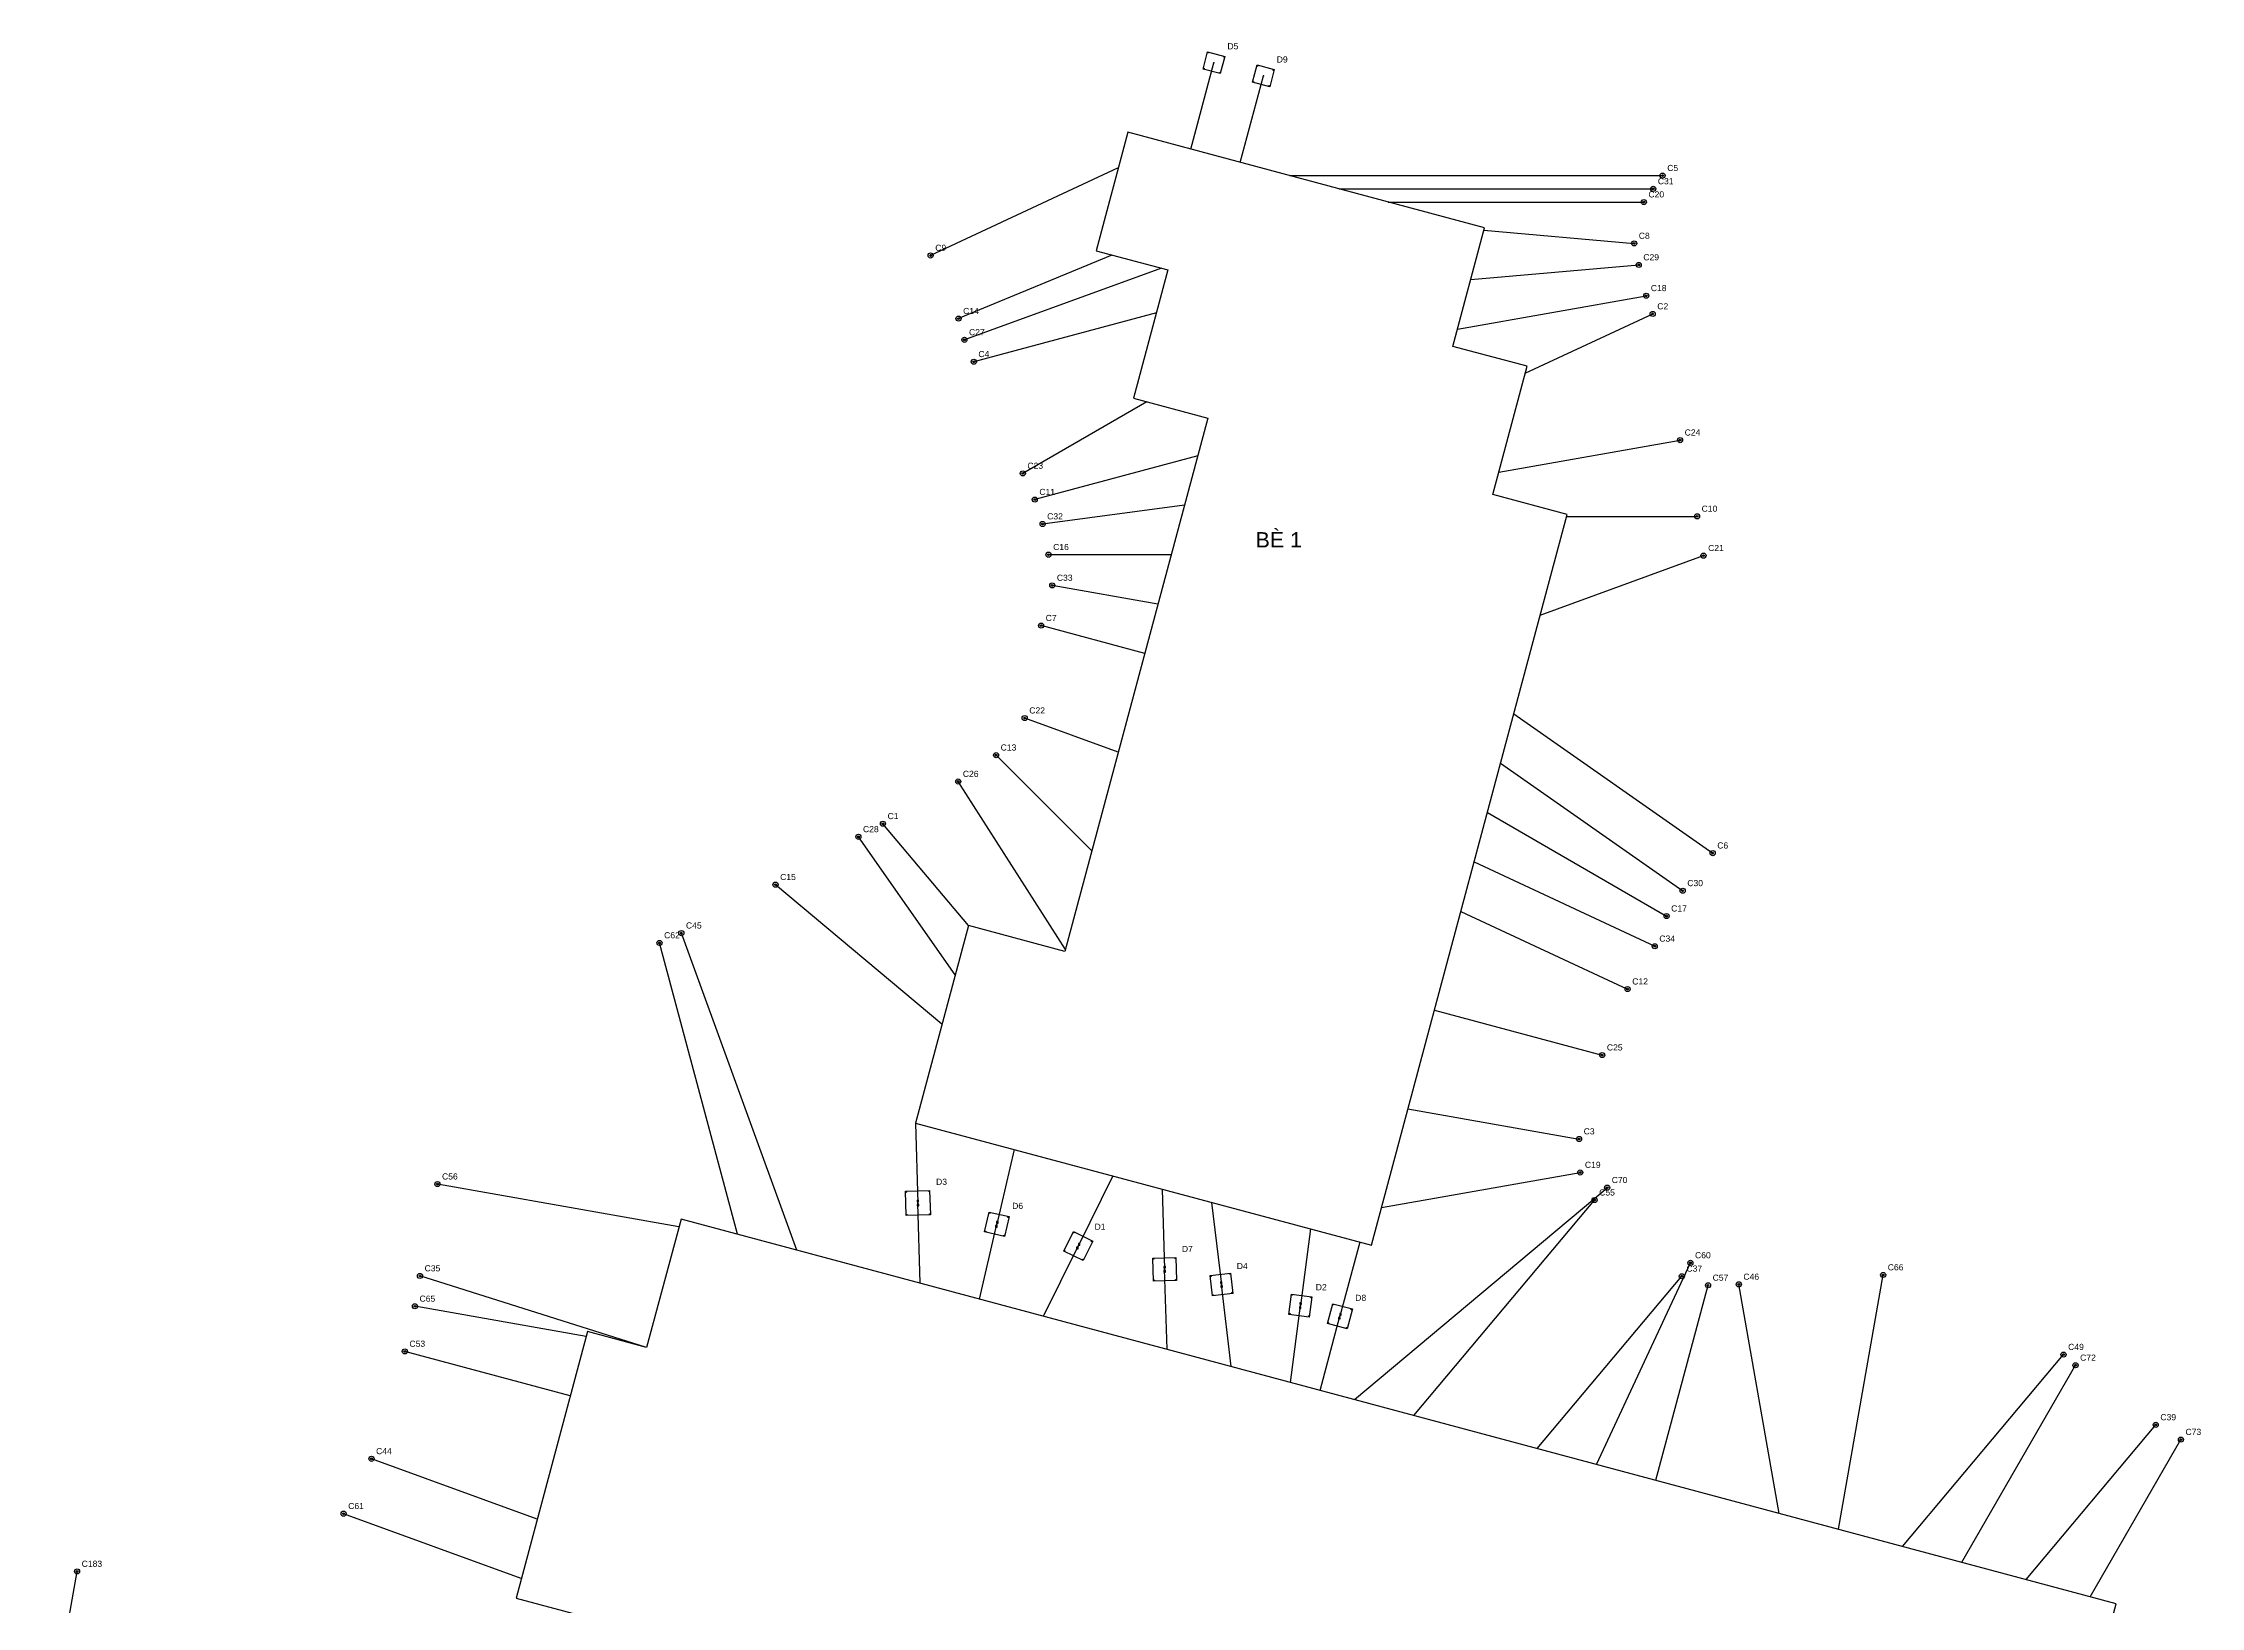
# Model space of a CAD drawing. Header units: metres. Extents: x -510 to 750, y -125 to 541.
# Drawn here: x -278 to 144.2, y 235.1 to 541 of the extents above; entities that cross this region are included whole.
import ezdxf

# ---------------------------------------------------------------- set-up
doc = ezdxf.new("R2010")
doc.units = ezdxf.units.M
for name, color, linetype in [('01_BE_PIN', 4, 'CONTINUOUS'), ('02_DAY_NEO_BO', 3, 'CONTINUOUS'), ('03_DAY_NEO_DAY', 1, 'CONTINUOUS'), ('04_COC_KHOAN_NHOI_BO', 2, 'CONTINUOUS'), ('05_DE_NEO_VIT_XOAN', 6, 'CONTINUOUS'), ('06_TOA_DO_TEXT', 7, 'CONTINUOUS')]:
    doc.layers.add(name, color=color, linetype=linetype)
doc.styles.add('VN', font='arial.ttf')

msp = doc.modelspace()

# ---------------------------------------------------------------- linework, layer by layer
at = {"layer": '01_BE_PIN'}
for p, q in [((-65.725, 523.578), (-71.936, 500.396)), ((4.096, 504.87), (-65.725, 523.578)), ((-2.115, 481.688), (4.096, 504.87)), ((-71.936, 500.396), (-57.873, 496.628)), ((-57.873, 496.628), (-64.6, 471.52)), ((12.432, 477.79), (-2.115, 481.688)), ((5.704, 452.682), (12.432, 477.79)), ((-64.6, 471.52), (-50.076, 467.629)), ((-50.076, 467.629), (-78.029, 363.309)), ((20.254, 448.784), (5.704, 452.682)), ((-18.052, 305.827), (20.254, 448.784)), ((-96.923, 368.371), (-107.275, 329.734)), ((-78.029, 363.309), (-96.923, 368.371)), ((-107.275, 329.734), (-18.052, 305.827)), ((-153.146, 310.95), (-159.871, 285.852)), ((127.7, 235.698), (-153.146, 310.95)), ((-171.458, 288.956), (-185.431, 236.806)), ((-159.871, 285.852), (-171.458, 288.956)), ((-185.431, 236.806), (-152.001, 227.848)), ((120.971, 210.584), (127.7, 235.698))]:
    msp.add_line(p, q, dxfattribs=at)
at = {"layer": '02_DAY_NEO_BO'}
for p, q in [((-67.6, 516.6), (-104.3, 499.47)), ((-34.07, 515.1), (38.93, 515.09)), ((-24.41, 512.51), (37.09, 512.5)), ((-14.75, 509.92), (35.25, 509.92)), ((3.97, 504.4), (33.36, 501.83)), ((-68.82, 499.56), (-98.84, 487.11)), ((-59.16, 496.97), (-97.69, 482.96)), ((1.38, 494.74), (34.25, 497.62)), ((-1.21, 485.08), (35.72, 491.59)), ((-60.12, 488.25), (-95.86, 478.68)), ((12.06, 476.41), (36.98, 488.03)), ((-62.01, 470.83), (-86.26, 456.83)), ((-52.05, 460.25), (-83.93, 451.71)), ((6.89, 457.09), (42.34, 463.34)), ((-54.64, 450.59), (-82.4, 446.93)), ((20.16, 448.43), (45.66, 448.43)), ((-57.23, 440.93), (-81.23, 440.93)), ((14.98, 429.11), (46.93, 440.74)), ((-59.82, 431.27), (-80.5, 434.92)), ((-62.41, 421.61), (-82.69, 427.05)), ((9.81, 409.79), (48.72, 382.54)), ((-67.58, 402.29), (-85.9, 408.96)), ((-72.76, 382.97), (-91.5, 401.71)), ((7.22, 400.13), (42.85, 375.18)), ((-77.94, 363.66), (-98.9, 396.55)), ((4.63, 390.47), (39.7, 370.22)), ((-99.51, 358.71), (-118.44, 385.74)), ((-96.92, 368.37), (-113.63, 388.29)), ((2.04, 380.81), (37.38, 364.32)), ((-102.1, 349.05), (-134.65, 376.37)), ((-0.55, 371.15), (32.08, 355.94)), ((-142.08, 307.98), (-157.35, 364.97)), ((-130.48, 304.88), (-153.08, 366.89)), ((-5.72, 351.83), (27.12, 343.03)), ((-10.9, 332.52), (22.58, 326.61)), ((-153.54, 309.46), (-200.81, 317.79)), ((-21.34, 275.63), (28.07, 317.09)), ((-16.08, 313.2), (22.82, 320.06)), ((-9.74, 272.53), (25.62, 314.66)), ((-159.87, 285.85), (-204.22, 299.82)), ((26, 262.95), (44.37, 302.38)), ((73.33, 250.27), (82.08, 300.01)), ((14.4, 266.06), (42.69, 299.76)), ((37.59, 259.84), (47.81, 297.99)), ((61.73, 253.37), (53.83, 298.18)), ((-171.72, 287.99), (-205.21, 293.88)), ((-174.82, 276.39), (-207.18, 285.06)), ((85.88, 246.9), (117.37, 284.44)), ((97.47, 243.8), (119.72, 282.34)), ((110.03, 240.43), (135.42, 270.69)), ((122.59, 237.07), (140.34, 267.81)), ((-181.29, 252.25), (-213.71, 264.05)), ((-184.4, 240.66), (-219.17, 253.31)), ((-285.63, 160.76), (-271.32, 242.01))]:
    msp.add_line(p, q, dxfattribs=at)
at = {"layer": '03_DAY_NEO_DAY'}
for p, q in [((-53.39, 520.27), (-48.86, 537.18)), ((-43.73, 517.68), (-39.2, 534.59)), ((-107.27, 329.73), (-106.8, 314.08)), ((-87.96, 324.56), (-91.35, 309.93)), ((-68.64, 319.38), (-75.41, 305.66)), ((-58.98, 316.79), (-58.51, 301.13)), ((-106.34, 298.41), (-106.8, 314.08)), ((-49.32, 314.2), (-47.4, 298.15)), ((-94.75, 295.3), (-91.35, 309.93)), ((-30, 309.03), (-31.94, 294.02)), ((-82.19, 291.94), (-75.41, 305.66)), ((-20.34, 306.44), (-24.22, 291.94)), ((-58.04, 285.47), (-58.51, 301.13)), ((-45.48, 282.1), (-47.4, 298.15)), ((-33.89, 279), (-31.94, 294.02)), ((-28.1, 277.44), (-24.22, 291.94))]:
    msp.add_line(p, q, dxfattribs=at)
at = {"layer": '04_COC_KHOAN_NHOI_BO'}
for centre, radius in [((38.93, 515.09), 0.5), ((38.93, 515.09), 0.175), ((37.09, 512.5), 0.5), ((37.09, 512.5), 0.175), ((35.25, 509.92), 0.5), ((35.25, 509.92), 0.175), ((-104.3, 499.47), 0.5), ((-104.3, 499.47), 0.175), ((33.36, 501.83), 0.5), ((33.36, 501.83), 0.175), ((34.25, 497.62), 0.5), ((34.25, 497.62), 0.175), ((35.72, 491.59), 0.5), ((35.72, 491.59), 0.175), ((-98.84, 487.11), 0.5), ((-98.84, 487.11), 0.175), ((36.98, 488.03), 0.5), ((36.98, 488.03), 0.175), ((-97.69, 482.96), 0.5), ((-97.69, 482.96), 0.175), ((-95.86, 478.68), 0.5), ((-95.86, 478.68), 0.175), ((42.34, 463.34), 0.5), ((42.34, 463.34), 0.175), ((-86.26, 456.83), 0.5), ((-86.26, 456.83), 0.175), ((-83.93, 451.71), 0.5), ((-83.93, 451.71), 0.175), ((45.66, 448.43), 0.5), ((45.66, 448.43), 0.175), ((-82.4, 446.93), 0.5), ((-82.4, 446.93), 0.175), ((-81.23, 440.93), 0.5), ((-81.23, 440.93), 0.175), ((46.93, 440.74), 0.5), ((46.93, 440.74), 0.175), ((-80.5, 434.92), 0.5), ((-80.5, 434.92), 0.175), ((-82.69, 427.05), 0.5), ((-82.69, 427.05), 0.175), ((-85.9, 408.96), 0.5), ((-85.9, 408.96), 0.175), ((-91.5, 401.71), 0.5), ((-91.5, 401.71), 0.175), ((-98.9, 396.55), 0.5), ((-98.9, 396.55), 0.175), ((-113.63, 388.29), 0.5), ((-113.63, 388.29), 0.175), ((-118.44, 385.74), 0.5), ((-118.44, 385.74), 0.175), ((48.72, 382.54), 0.5), ((48.72, 382.54), 0.175), ((-134.65, 376.37), 0.5), ((-134.65, 376.37), 0.175), ((42.85, 375.18), 0.5), ((42.85, 375.18), 0.175), ((-153.08, 366.89), 0.5), ((39.7, 370.22), 0.5), ((39.7, 370.22), 0.175), ((-157.35, 364.97), 0.5), ((-157.35, 364.97), 0.175), ((-153.08, 366.89), 0.175), ((37.38, 364.32), 0.5), ((37.38, 364.32), 0.175), ((32.08, 355.94), 0.5), ((32.08, 355.94), 0.175), ((27.12, 343.03), 0.5), ((27.12, 343.03), 0.175), ((22.58, 326.61), 0.5), ((22.58, 326.61), 0.175), ((-200.81, 317.79), 0.5), ((-200.81, 317.79), 0.175), ((22.82, 320.06), 0.5), ((22.82, 320.06), 0.175), ((28.07, 317.09), 0.5), ((28.07, 317.09), 0.175), ((25.62, 314.66), 0.5), ((25.62, 314.66), 0.175), ((-204.22, 299.82), 0.5), ((-204.22, 299.82), 0.175), ((42.69, 299.76), 0.5), ((42.69, 299.76), 0.175), ((44.37, 302.38), 0.5), ((44.37, 302.38), 0.175), ((82.08, 300.01), 0.5), ((82.08, 300.01), 0.175), ((47.81, 297.99), 0.5), ((47.81, 297.99), 0.175), ((53.83, 298.18), 0.5), ((53.83, 298.18), 0.175), ((-205.21, 293.88), 0.5), ((-205.21, 293.88), 0.175), ((-207.18, 285.06), 0.5), ((-207.18, 285.06), 0.175), ((117.37, 284.44), 0.5), ((117.37, 284.44), 0.175), ((119.72, 282.34), 0.5), ((119.72, 282.34), 0.175), ((135.42, 270.69), 0.5), ((135.42, 270.69), 0.175), ((140.34, 267.81), 0.5), ((140.34, 267.81), 0.175), ((-213.71, 264.05), 0.5), ((-213.71, 264.05), 0.175), ((-219.17, 253.31), 0.5), ((-219.17, 253.31), 0.175), ((-271.32, 242.01), 0.5), ((-271.32, 242.01), 0.175)]:
    msp.add_circle(centre, radius, dxfattribs=at)
for p in [(38.93, 515.09), (37.09, 512.5), (35.25, 509.92), (-104.3, 499.47), (33.36, 501.83), (34.25, 497.62), (35.72, 491.59), (-98.84, 487.11), (36.98, 488.03), (-97.69, 482.96), (-95.86, 478.68), (42.34, 463.34), (-86.26, 456.83), (-83.93, 451.71), (45.66, 448.43), (-82.4, 446.93), (-81.23, 440.93), (46.93, 440.74), (-80.5, 434.92), (-82.69, 427.05), (-85.9, 408.96), (-91.5, 401.71), (-98.9, 396.55), (-118.44, 385.74), (-113.63, 388.29), (48.72, 382.54), (-134.65, 376.37), (42.85, 375.18), (39.7, 370.22), (-157.35, 364.97), (-153.08, 366.89), (37.38, 364.32), (32.08, 355.94), (27.12, 343.03), (22.58, 326.61), (-200.81, 317.79), (22.82, 320.06), (28.07, 317.09), (25.62, 314.66), (-204.22, 299.82), (44.37, 302.38), (82.08, 300.01), (42.69, 299.76), (47.81, 297.99), (53.83, 298.18), (-205.21, 293.88), (-207.18, 285.06), (117.37, 284.44), (119.72, 282.34), (135.42, 270.69), (140.34, 267.81), (-213.71, 264.05), (-219.17, 253.31), (-271.32, 242.01)]:
    msp.add_point(p, dxfattribs=at)
at = {"layer": '05_DE_NEO_VIT_XOAN'}
for p, q in [((-51.003, 535.943), (-50.097, 539.323)), ((-50.097, 539.323), (-46.717, 538.417)), ((-46.717, 538.417), (-47.623, 535.037)), ((-41.343, 533.353), (-40.437, 536.733)), ((-40.437, 536.733), (-37.057, 535.827)), ((-47.623, 535.037), (-51.003, 535.943)), ((-37.963, 532.447), (-41.343, 533.353)), ((-37.057, 535.827), (-37.963, 532.447)), ((-109.244, 316.383), (-104.497, 316.524)), ((-109.103, 311.636), (-109.244, 316.383)), ((-106.662, 314.63), (-106.962, 314.63)), ((-106.962, 314.63), (-106.962, 314.33)), ((-106.962, 314.33), (-106.662, 314.33)), ((-106.638, 313.83), (-106.938, 313.83)), ((-106.938, 313.83), (-106.938, 313.53)), ((-106.938, 313.53), (-106.638, 313.53)), ((-106.662, 314.33), (-106.662, 314.63)), ((-106.638, 313.53), (-106.638, 313.83)), ((-104.497, 316.524), (-104.356, 311.777)), ((-104.356, 311.777), (-109.103, 311.636)), ((-93.749, 308.431), (-92.849, 312.329)), ((-89.851, 307.531), (-93.749, 308.431)), ((-92.849, 312.329), (-88.951, 311.429)), ((-91.291, 309.69), (-91.591, 309.69)), ((-91.591, 309.69), (-91.591, 309.39)), ((-91.591, 309.39), (-91.291, 309.39)), ((-91.11, 310.47), (-91.41, 310.47)), ((-91.41, 310.47), (-91.41, 310.17)), ((-91.41, 310.17), (-91.11, 310.17)), ((-91.291, 309.39), (-91.291, 309.69)), ((-91.11, 310.17), (-91.11, 310.47)), ((-88.951, 311.429), (-89.851, 307.531)), ((-78.257, 304.696), (-76.374, 308.507)), ((-76.374, 308.507), (-72.563, 306.624)), ((-74.446, 302.813), (-78.257, 304.696)), ((-75.437, 305.451), (-75.737, 305.451)), ((-75.737, 305.451), (-75.737, 305.151)), ((-75.737, 305.151), (-75.437, 305.151)), ((-75.437, 305.151), (-75.437, 305.451)), ((-75.083, 306.169), (-75.383, 306.169)), ((-75.383, 306.169), (-75.383, 305.869)), ((-75.383, 305.869), (-75.083, 305.869)), ((-75.083, 305.869), (-75.083, 306.169)), ((-72.563, 306.624), (-74.446, 302.813)), ((-60.826, 303.312), (-56.328, 303.446)), ((-60.692, 298.814), (-60.826, 303.312)), ((-58.372, 301.68), (-58.672, 301.68)), ((-58.672, 301.68), (-58.672, 301.38)), ((-58.672, 301.38), (-58.372, 301.38)), ((-58.348, 300.88), (-58.648, 300.88)), ((-58.648, 300.88), (-58.648, 300.58)), ((-58.648, 300.58), (-58.348, 300.58)), ((-58.372, 301.38), (-58.372, 301.68)), ((-58.348, 300.58), (-58.348, 300.88)), ((-56.328, 303.446), (-56.194, 298.948)), ((-49.623, 299.899), (-45.651, 300.373)), ((-49.149, 295.927), (-49.623, 299.899)), ((-45.651, 300.373), (-45.177, 296.401)), ((-56.194, 298.948), (-60.692, 298.814)), ((-45.177, 296.401), (-49.149, 295.927)), ((-47.297, 298.697), (-47.597, 298.697)), ((-47.597, 298.697), (-47.597, 298.397)), ((-47.597, 298.397), (-47.297, 298.397)), ((-47.203, 297.903), (-47.503, 297.903)), ((-47.503, 297.903), (-47.503, 297.603)), ((-47.503, 297.603), (-47.203, 297.603)), ((-47.297, 298.397), (-47.297, 298.697)), ((-47.203, 297.603), (-47.203, 297.903)), ((-34.181, 292.294), (-33.666, 296.261)), ((-33.666, 296.261), (-29.699, 295.746)), ((-29.699, 295.746), (-30.214, 291.779)), ((-30.214, 291.779), (-34.181, 292.294)), ((-31.842, 293.773), (-32.142, 293.773)), ((-32.142, 293.773), (-32.142, 293.473)), ((-32.142, 293.473), (-31.842, 293.473)), ((-31.738, 294.567), (-32.038, 294.567)), ((-32.038, 294.567), (-32.038, 294.267)), ((-32.038, 294.267), (-31.738, 294.267)), ((-31.842, 293.473), (-31.842, 293.773)), ((-31.738, 294.267), (-31.738, 294.567)), ((-26.669, 290.526), (-25.634, 294.389)), ((-25.634, 294.389), (-21.771, 293.354)), ((-24.174, 291.704), (-24.474, 291.704)), ((-24.474, 291.704), (-24.474, 291.404)), ((-24.474, 291.404), (-24.174, 291.404)), ((-23.966, 292.476), (-24.266, 292.476)), ((-24.266, 292.476), (-24.266, 292.176)), ((-24.266, 292.176), (-23.966, 292.176)), ((-24.174, 291.404), (-24.174, 291.704)), ((-23.966, 292.176), (-23.966, 292.476)), ((-21.771, 293.354), (-22.806, 289.491)), ((-22.806, 289.491), (-26.669, 290.526))]:
    msp.add_line(p, q, dxfattribs=at)
for centre in [(-49.991, 539.14), (-46.9, 538.311), (-40.331, 536.55), (-50.82, 536.049), (-47.729, 535.22), (-41.16, 533.459), (-38.069, 532.63), (-37.24, 535.721), (-109.09, 316.238), (-104.642, 316.37), (-108.958, 311.79), (-104.51, 311.922), (-93.569, 308.544), (-92.736, 312.149), (-89.131, 311.316), (-76.305, 308.306), (-89.964, 307.711), (-78.056, 304.765), (-72.764, 306.555), (-74.515, 303.014), (-60.671, 303.167), (-56.473, 303.291), (-49.456, 299.768), (-45.782, 300.206), (-60.547, 298.969), (-56.349, 299.093), (-49.018, 296.094), (-45.344, 296.532), (-33.536, 296.093), (-29.867, 295.616), (-34.013, 292.424), (-30.344, 291.947), (-25.528, 294.206), (-21.954, 293.248), (-26.486, 290.632), (-22.912, 289.674)]:
    msp.add_circle(centre, 0.06, dxfattribs=at)
for p in [(-48.86, 537.18), (-39.2, 534.59), (-106.8, 314.08), (-91.35, 309.93), (-75.41, 305.66), (-58.51, 301.13), (-47.4, 298.15), (-31.94, 294.02), (-24.22, 291.94)]:
    msp.add_point(p, dxfattribs=at)

# ---------------------------------------------------------------- texts
at = {"layer": '01_BE_PIN', "style": 'VN'}
msp.add_text('BÈ 1', height=3, dxfattribs=at).set_placement((-40.723, 442.343))
at = {"layer": '06_TOA_DO_TEXT', "style": 'VN'}
for s, p in [('D5', (-46.235, 539.805)), ('D9', (-36.575, 537.215)), ('C5', (39.83, 515.99)), ('C20', (36.15, 510.82)), ('C31', (37.99, 513.4)), ('C8', (34.26, 502.73)), ('C9', (-103.4, 500.37)), ('C29', (35.15, 498.52)), ('C18', (36.62, 492.49)), ('C2', (37.88, 488.93)), ('C14', (-97.94, 488.01)), ('C27', (-96.79, 483.86)), ('C4', (-94.96, 479.58)), ('C24', (43.24, 464.24)), ('C23', (-85.36, 457.73)), ('C11', (-83.03, 452.61)), ('C32', (-81.5, 447.83)), ('C10', (46.56, 449.33)), ('C16', (-80.33, 441.83)), ('C21', (47.83, 441.64)), ('C33', (-79.6, 435.82)), ('C7', (-81.79, 427.95)), ('C22', (-85, 409.86)), ('C13', (-90.6, 402.61)), ('C26', (-98, 397.45)), ('C1', (-112.73, 389.19)), ('C28', (-117.54, 386.64)), ('C6', (49.62, 383.44)), ('C15', (-133.75, 377.27)), ('C30', (43.75, 376.08)), ('C17', (40.6, 371.12)), ('C45', (-152.18, 367.79)), ('C62', (-156.45, 365.87)), ('C34', (38.28, 365.22)), ('C12', (32.98, 356.84)), ('C25', (28.02, 343.93)), ('C3', (23.48, 327.51)), ('C19', (23.72, 320.96)), ('C56', (-199.91, 318.69)), ('D3', (-103.237, 317.643)), ('C55', (26.52, 315.56)), ('C70', (28.97, 317.99)), ('D6', (-88.35, 312.93)), ('D1', (-72.222, 308.848)), ('D7', (-55.135, 304.505)), ('C60', (45.27, 303.28)), ('C35', (-203.32, 300.72)), ('D4', (-44.4, 301.15)), ('C37', (43.59, 300.66)), ('C57', (48.71, 298.89)), ('C46', (54.73, 299.08)), ('C66', (82.98, 300.91)), ('C65', (-204.31, 294.78)), ('D2', (-28.94, 297.02)), ('D8', (-21.22, 294.94)), ('C53', (-206.28, 285.96)), ('C49', (118.27, 285.34)), ('C72', (120.62, 283.24)), ('C39', (136.32, 271.59)), ('C44', (-212.81, 264.95)), ('C73', (141.24, 268.71)), ('C61', (-218.27, 254.21)), ('C183', (-270.42, 242.91))]:
    msp.add_text(s, height=1.2, dxfattribs=at).set_placement(p)

doc.saveas('drawing.dxf')
